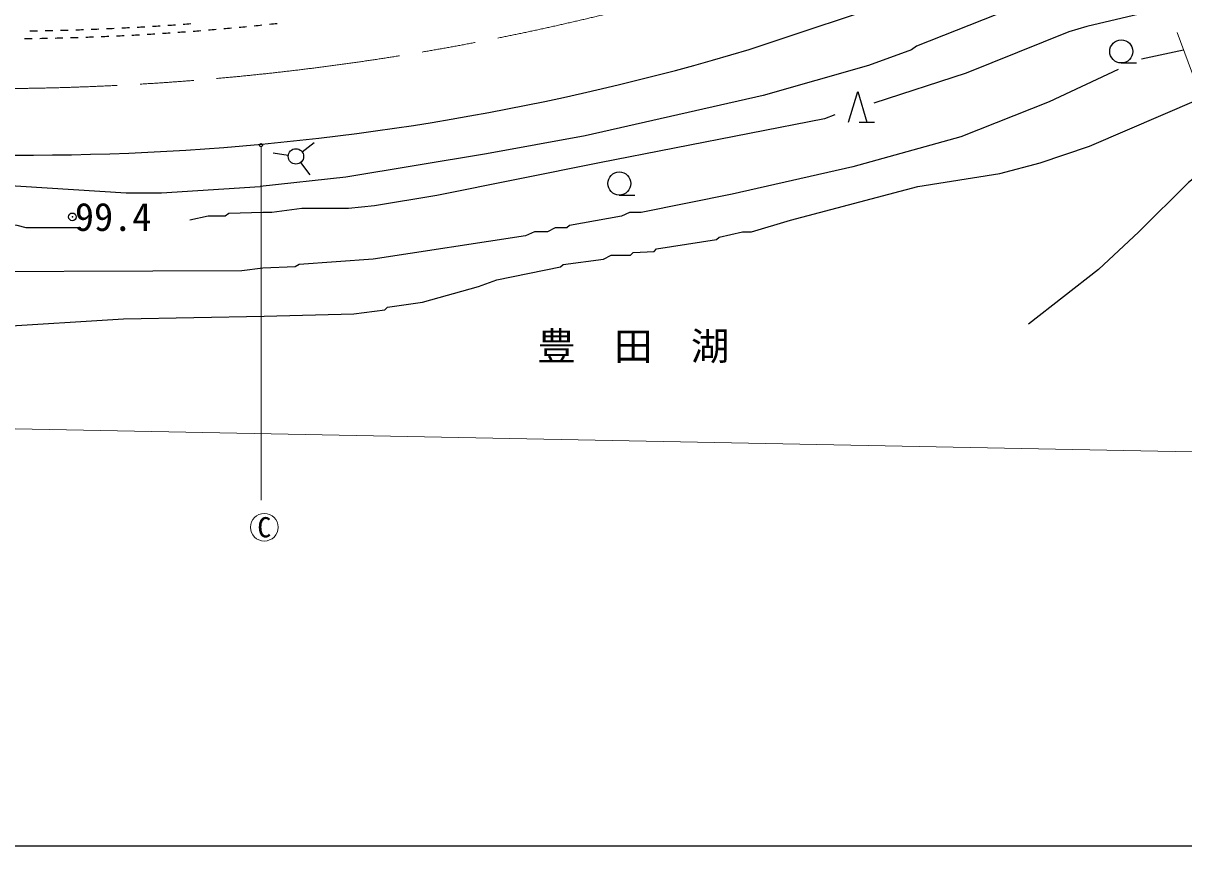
# Model space of a CAD drawing. Units: millimetres, scale not verified. Extents: x 40000 to 680000, y 20000 to 380000.
# Drawn here: x 478499 to 554083, y 205000 to 258591 of the extents above; entities that cross this region are included whole.
import ezdxf
from ezdxf.enums import TextEntityAlignment as Align

# ---------------------------------------------------------------- set-up
doc = ezdxf.new("R2010")
doc.units = ezdxf.units.MM
doc.header["$LTSCALE"] = 1000
doc.header["$PDMODE"] = 32
doc.header["$PDSIZE"] = 500
doc.linetypes.add('CHAIN', pattern=[18.5, 12, -1.5, 3.5, -1.5])
for name, color, linetype, lineweight in [('M-BGD', 7, 'Continuous', 25), ('M-BMK', 2, 'CHAIN', 13), ('M-STR-HTXT', 7, 'Continuous', 13), ('M-TTL-BAND', 7, 'Continuous', 25)]:
    doc.layers.add(name, color=color, linetype=linetype, lineweight=lineweight)
doc.styles.add('ＭＳ ゴシック', font='')
doc.styles.get('ＭＳ ゴシック').set_extended_font_data('MS Gothic')

# ---------------------------------------------------------------- blocks, each defined once
blk = doc.blocks.new('open_arrow')
at = {"color": 0, "linetype": 'Continuous', "lineweight": -2}
blk.add_lwpolyline([(7.5, 1.25), (0, 0), (7.5, -1.25)], dxfattribs=at)

msp = doc.modelspace()

# ---------------------------------------------------------------- linework, layer by layer
at = {"layer": 'M-BGD'}
for p, q in [((525782, 256874), (538985, 261289)), ((554069, 256838), (551333, 256258)), ((550010, 255999), (551010, 255999)), ((532247, 252140), (532847, 254140)), ((532847, 254140), (533447, 252140)), ((532947, 252140), (533947, 252140)), ((496658, 250218), (497452, 250825)), ((495765, 249980), (494774, 250113)), ((496564, 249517), (497171, 248722)), ((517321, 247397), (518321, 247397))]:
    msp.add_line(p, q, dxfattribs=at)
for points in [[(552128, 262000), (547523, 260661), (547100, 260661), (542613, 259391), (541851, 259137), (536686, 257105), (536347, 256851), (533553, 255835), (526695, 253887), (515096, 251263), (508661, 250077), (499517, 248553), (493929, 247961)], [(553022, 259623), (547777, 258375), (546592, 258036), (539903, 255327), (533892, 253379)], [(549809, 255581), (545322, 253464), (539565, 251178), (532537, 249231), (524663, 247453), (518737, 246267), (517975, 246267), (517467, 246013), (514080, 245421), (513911, 245251), (513149, 245251), (512641, 244997), (511794, 244997), (511201, 244743), (501295, 243219)], [(482245, 245251), (478689, 245251), (478097, 245421), (474202, 245505), (473017, 245759), (468614, 246013), (464719, 246013), (460825, 246437), (458623, 246521), (445331, 249146), (441775, 250416), (439827, 251347), (435425, 253972), (435350, 254159)], [(494183, 239494), (500025, 239663), (502057, 239917), (502227, 240087), (504513, 240425), (508153, 241441), (509339, 241865), (513487, 242711), (513657, 242881), (516281, 243219), (516789, 243473), (518059, 243473), (518229, 243643), (519583, 243727), (519753, 243897), (523647, 244489), (523817, 244659), (525341, 244997), (525933, 244997), (528473, 245759), (536771, 247961), (542105, 248807), (544729, 249485), (547947, 250585), (555059, 253633)], [(448699, 252770), (450834, 251855), (453628, 251263), (458708, 250501), (469122, 248807), (473186, 248299), (485209, 247537)], [(531352, 252617), (530675, 252363), (516027, 249485), (505444, 247368), (501380, 246691), (499687, 246521), (496639, 246521), (494691, 246267), (494099, 246267)], [(494099, 242627), (492744, 242457), (469545, 242373), (460232, 241611), (459893, 241441), (453628, 241441), (453289, 241611), (451088, 241695), (447193, 242457), (446855, 242711), (446262, 242711), (444061, 243473), (443807, 243727), (443383, 243727), (442621, 244066), (442537, 244235), (442198, 244235), (442113, 244405), (440081, 245251), (439912, 245505), (435679, 248130), (432377, 250077), (430244, 250979)], [(556700, 249840), (555990, 249485), (554381, 248215), (551164, 244997), (548539, 242542), (543967, 238986)], [(485209, 247537), (487495, 247537), (493929, 247961)], [(494099, 246267), (491897, 246183), (491643, 246013), (490543, 246013), (489357, 245759)], [(435340, 242881), (436610, 241949), (439997, 239917), (441521, 239155), (443383, 238393), (445585, 237801), (451511, 236615), (454983, 236446), (457353, 236446), (473609, 238393), (473863, 238563), (476657, 238817), (485039, 239325), (494183, 239494)], [(501295, 243219), (496469, 242881), (496215, 242711), (494099, 242627)]]:
    msp.add_lwpolyline(points, dxfattribs=at)
for centre, radius in [((550010, 256749), 750), ((493989, 250645), 100), ((496260, 249914), 500), ((517321, 248147), 750)]:
    msp.add_circle(centre, radius, dxfattribs=at)
for centre, radius, start, end in [((476517, 429022), 170946, 274.15757, 274.32515), ((476517, 429022), 171446, 276.03526, 276.20235), ((476517, 429022), 170946, 270.80588, 270.97346), ((476517, 429022), 170946, 271.14105, 271.30863), ((476517, 429022), 170946, 271.47622, 271.6438), ((476517, 429022), 170946, 271.81139, 271.97897), ((476517, 429022), 170946, 272.14656, 272.31414), ((476517, 429022), 171446, 272.35915, 272.52625), ((476517, 429022), 170946, 272.48172, 272.64931), ((476517, 429022), 171446, 272.69334, 272.86044), ((476517, 429022), 170946, 272.81689, 272.98448), ((476517, 429022), 171446, 273.02753, 273.19463), ((476517, 429022), 170946, 273.15206, 273.31965), ((476517, 429022), 171446, 273.36173, 273.52882), ((476517, 429022), 170946, 273.48723, 273.65482), ((476517, 429022), 171446, 273.69592, 273.86301), ((476517, 429022), 170946, 273.8224, 273.98999), ((476517, 429022), 171446, 274.03011, 274.1972), ((476517, 429022), 171446, 274.3643, 274.5314), ((476517, 429022), 171446, 274.69849, 274.86559), ((476517, 429022), 171446, 275.03268, 275.19978), ((476517, 429022), 171446, 275.36688, 275.53397), ((476517, 429022), 171446, 275.70107, 275.86816), ((476517, 429022), 171446, 270.68819, 270.85529), ((476517, 429022), 171446, 271.02238, 271.18948), ((476517, 429022), 171446, 271.35658, 271.52367), ((476517, 429022), 171446, 271.69077, 271.85786), ((476517, 429022), 171446, 272.02496, 272.19205), ((478751, 414288), 164289, 258.85056, 286.63466)]:
    msp.add_arc(centre, radius, start, end, dxfattribs=at)
msp.add_point((481704, 245975), dxfattribs=at)
at = {"layer": 'M-BMK'}
msp.add_line((559623, 242063), (549313, 269489), dxfattribs=at)
msp.add_arc((476089, 424325), 170000, 262.59416, 290.57251, dxfattribs=at)
at = {"layer": 'M-STR-HTXT'}
for p, q in [((493989, 250545), (493989, 227517)), ((394296, 233772), (564284, 230489))]:
    msp.add_line(p, q, dxfattribs=at)
msp.add_circle((494199, 225753), 900, dxfattribs=at)
at = {"layer": 'M-TTL-BAND'}
msp.add_line((40000, 205000), (579000, 205000), dxfattribs=at)

# ---------------------------------------------------------------- block references
at = {"layer": 'M-STR-HTXT', "rotation": 270}
msp.add_blockref('open_arrow', (493989, 250545), dxfattribs=at)

# ---------------------------------------------------------------- texts
at = {"layer": 'M-BGD', "style": 'ＭＳ ゴシック'}
msp.add_text('99.4', height=1833, dxfattribs=at).set_placement((481864, 245975), align=Align.MIDDLE_LEFT)
msp.add_text('豊\u3000田\u3000湖', height=1833, dxfattribs=at).set_placement((518230, 236088), align=Align.BOTTOM_CENTER)
at = {"layer": 'M-STR-HTXT', "style": 'ＭＳ ゴシック'}
msp.add_text('C', height=1320, dxfattribs=at).set_placement((494199, 225753), align=Align.MIDDLE_CENTER)

doc.saveas('drawing.dxf')
